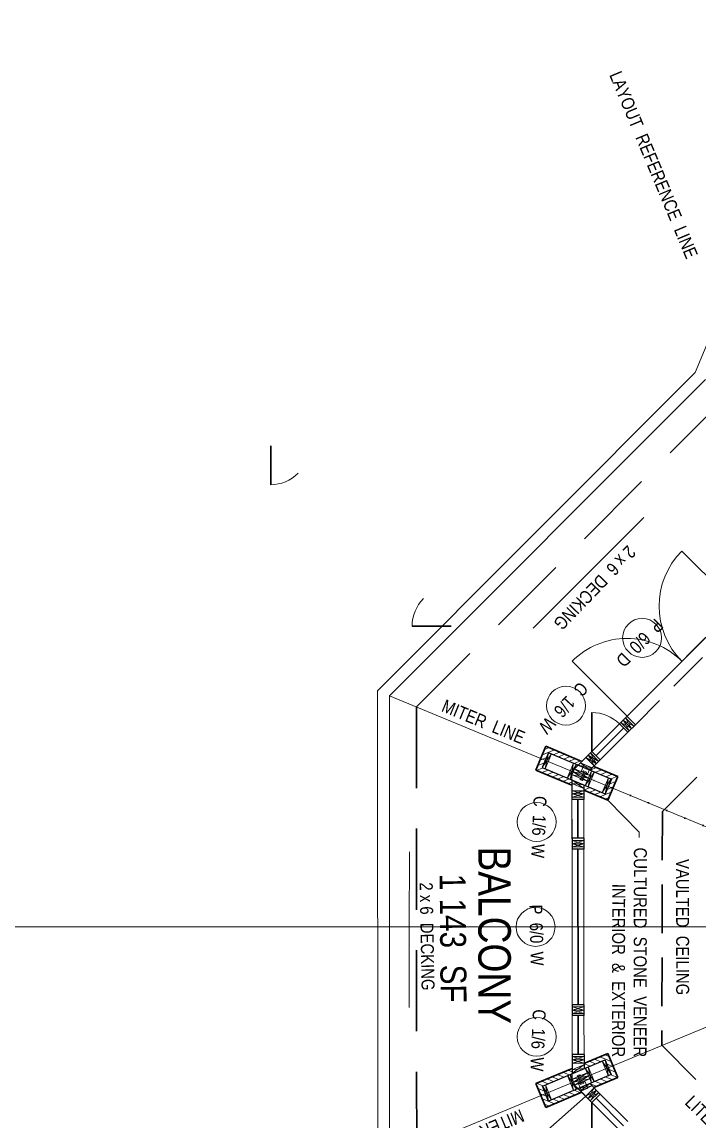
# Model space of a CAD drawing. Header units: inches. Extents: x -10188 to 9179, y -281 to 6710.
# Drawn here: x 2420 to 2734, y 1948 to 2456 of the extents above; entities that cross this region are included whole.
import ezdxf

# ---------------------------------------------------------------- set-up
doc = ezdxf.new("R2010")
doc.units = ezdxf.units.IN
doc.header["$MEASUREMENT"] = 0
for name, pattern in [('ACAD_ISO07W100', [3, 0, -3]), ('CENTER', [2, 1.25, -0.25, 0.25, -0.25]), ('HIDDEN', [0.375, 0.25, -0.125])]:
    doc.linetypes.add(name, pattern=pattern)
for name, color, linetype, lineweight in [('BALCONY', 7, 'Continuous', 9), ('DOORS', 7, 'Continuous', 30), ('FOUNDATION', 7, 'HIDDEN', 20), ('GRID', 1, 'CENTER', 20), ('LITE COVE', 7, 'HIDDEN', 30), ('MASONRY', 16, 'HIDDEN', 30), ('ROOF BEAMS', 3, 'HIDDEN', 30), ('ROOFLINE', 7, 'HIDDEN', 30), ('WALL FRAMING', 7, 'Continuous', 30), ('WINDOWS', 5, 'Continuous', 30)]:
    doc.layers.add(name, color=color, linetype=linetype, lineweight=lineweight)
for name, color, linetype in [('C-BLDG', 84, 'Continuous'), ('SOUTH_ELEVATION', 7, 'Continuous'), ('TEXT', 250, 'Continuous'), ('WALLS', 5, 'Continuous')]:
    doc.layers.add(name, color=color, linetype=linetype)
doc.styles.add('ARCHENTLTD', font='technical.ttf', dxfattribs={"height": 0.1875})
doc.dimstyles.new('ARCHENTLTD', dxfattribs={"dimscale": 0.05, "dimtxt": 0.1875, "dimasz": 3, "dimexe": 9, "dimexo": 1, "dimgap": 2.5, "dimtad": 0, "dimdec": 1, "dimzin": 1, "dimdsep": 46, "dimlunit": 4, "dimtxsty": 'ARCHENTLTD', "dimblk": 'ARCHTICK', "dimcen": 6, "dimclrd": 256, "dimclre": 256, "dimclrt": 256, "dimaunit": 1, "dimadec": 0, "dimazin": 0, "dimtfac": 1, "dimtdec": 1, "dimtofl": 0, "dimtmove": 1, "dimatfit": 3, "dimldrblk": 'ARCHTICK', "dimfxl": 1, "dimfrac": 2, "dimtolj": 1, "dimtzin": 0, "dimlwd": 9, "dimlwe": 9, "dimarcsym": 0})
pattern_1 = [(22.5, (-807.9023, 15405.8769), (-0.71753144, 1.73227412), [])]
pattern_2 = [(337.511455, (-805.2296, -11331.9209), (-0.7171851, -1.73241754), [])]

# ---------------------------------------------------------------- blocks, each defined once
blk = doc.blocks.new('_ArchTick')
at = {"color": 0, "linetype": 'ByBlock', "const_width": 0.15}
blk.add_lwpolyline([(-0.5, -0.5), (0.5, 0.5)], dxfattribs=at)

msp = doc.modelspace()

# ---------------------------------------------------------------- hatches: boundary and pattern name
at = {"layer": 'MASONRY', "lineweight": 9, "ltscale": 75}
h = msp.add_hatch(dxfattribs=at)
h.set_pattern_fill('ANSI31', color=256, scale=15, angle=337.5, style=0)
h.set_pattern_definition(pattern_1)
h.paths.add_polyline_path([(2677.86, 2112.12), (2679.58, 2113.84), (2662.94, 2120.85), (2658.33, 2109.77), (2675, 2102.83), (2675, 2105.27), (2661.27, 2110.98), (2664.15, 2117.9)])
h = msp.add_hatch(dxfattribs=at)
h.set_pattern_fill('ANSI31', color=256, scale=15, angle=337.5, style=0)
h.set_pattern_definition(pattern_1)
h.paths.add_polyline_path([(2685.1, 2111.59), (2683.38, 2109.87), (2693.21, 2105.73), (2691.79, 2102.31), (2693.87, 2101.45), (2696.15, 2106.93)])
h.paths.add_polyline_path([(2680.5, 2102.98), (2680.5, 2100.54), (2691.57, 2095.93), (2693.87, 2101.45), (2691.79, 2102.31), (2690.36, 2098.87)])
h = msp.add_hatch(dxfattribs=at)
h.set_pattern_fill('ANSI31', color=256, scale=15, angle=337.5, style=0)
h.set_pattern_definition(pattern_2)
h.paths.add_polyline_path([(2693.23, 1968.93), (2691.8, 1972.34), (2693.88, 1973.2), (2696.16, 1967.72), (2685.11, 1963.07), (2683.4, 1964.78)])
h.paths.add_polyline_path([(2691.58, 1978.72), (2693.88, 1973.2), (2691.8, 1972.34), (2690.37, 1975.78), (2680.51, 1971.68), (2680.51, 1974.11)])
h = msp.add_hatch(dxfattribs=at)
h.set_pattern_fill('ANSI31', color=256, scale=15, angle=337.5, style=0)
h.set_pattern_definition(pattern_2)
h.paths.add_polyline_path([(2677.87, 1962.53), (2679.59, 1960.81), (2662.96, 1953.8), (2658.34, 1964.88), (2675.01, 1971.82), (2675.01, 1969.39), (2661.29, 1963.67), (2664.17, 1956.75)])
at = {"layer": 'WALL FRAMING', "lineweight": 9, "ltscale": 150}
for points in [[(2681.24, 2110.42, 1), (2681.86, 2110.42, 1)], [(2679.93, 1963.51, -1), (2680.56, 1963.51, -1)]]:
    msp.add_hatch(color=256, dxfattribs=at).paths.add_polyline_path(points)

# ---------------------------------------------------------------- linework, layer by layer
at = {"layer": 'BALCONY', "color": 3, "linetype": 'ByBlock', "lineweight": 20, "ltscale": 50}
for p, q in [((2732.04, 2293.7), (2874.69, 2638.36)), ((2584.98, 2146.49), (2732.04, 2293.7)), ((2584.98, 2146.49), (2585.09, 1927.93))]:
    msp.add_line(p, q, dxfattribs=at)
at = {"layer": 'BALCONY', "lineweight": 20, "ltscale": 50}
for q in [(2736.7, 2290.58), (2590.59, 1930.21)]:
    msp.add_line((2590.48, 2144.22), q, dxfattribs=at)
at = {"layer": 'C-BLDG', "color": 7, "linetype": 'Continuous', "lineweight": 20, "ltscale": 25}
for centre, start, end in [((2535.57, 2259.85), 270.006, 315.006), ((2619.02, 2176.42), 135.006, 180.006), ((2684.2, 2118.49), 45.006, 90.006)]:
    msp.add_arc(centre, 18, start, end, dxfattribs=at)
at = {"layer": 'DOORS', "ltscale": 75}
for p, q in [((2751.35, 2185.69), (2725.86, 2211.15)), ((2675.01, 2160.17), (2700.46, 2134.75))]:
    msp.add_line(p, q, dxfattribs=at)
at = {"layer": 'DOORS', "lineweight": 20, "ltscale": 75}
msp.add_line((2751.35, 2185.69), (2700.46, 2134.75), dxfattribs=at)
at = {"layer": 'DOORS', "color": 7, "linetype": 'Continuous', "lineweight": 20, "ltscale": 7.5}
for centre in [(2707.44, 2171), (2672.21, 2139.64), (2658.65, 2085.85), (2658.14, 2037.32), (2658.65, 1986.46)]:
    msp.add_circle(centre, 9, dxfattribs=at)
at = {"layer": 'DOORS', "lineweight": 9, "ltscale": 75}
for centre, radius, start, end in [((2751.35, 2185.69), 36.03, 135.028, 225.028), ((2700.45, 2134.76), 35.97, 45.0184, 135.0279)]:
    msp.add_arc(centre, radius, start, end, dxfattribs=at)
at = {"layer": 'FOUNDATION', "color": 7, "linetype": 'Continuous', "lineweight": 9, "ltscale": 25}
for p, q in [((2590.48, 2144.22), (2660.6, 2115.22)), ((2590.59, 1930.21), (2660.67, 1959.29))]:
    msp.add_line(p, q, dxfattribs=at)
at = {"layer": 'GRID', "ltscale": 50}
for p, q in [((2675, 2109.26), (2776.77, 2211.13)), ((2675, 2109.26), (2675.07, 1965.26)), ((2675.07, 1965.26), (2776.89, 1863.53))]:
    msp.add_line(p, q, dxfattribs=at)
at = {"layer": 'GRID', "color": 2, "lineweight": 9, "ltscale": 75}
for p, q in [((2660.6, 2115.22), (3022.72, 1965.43)), ((3022.65, 2109.43), (2660.67, 1959.29))]:
    msp.add_line(p, q, dxfattribs=at)
at = {"layer": 'LITE COVE', "ltscale": 90}
for p, q in [((2716.85, 2090.71), (2806.53, 2180.47)), ((2716.85, 2090.71), (2716.53, 1982.66)), ((2716.53, 1982.66), (2806.4, 1892.09))]:
    msp.add_line(p, q, dxfattribs=at)
at = {"layer": 'LITE COVE', "color": 7, "linetype": 'ACAD_ISO07W100', "lineweight": 30, "ltscale": 3}
msp.add_line((2811.36, 2052.87), (2680.53, 2107.02), dxfattribs=at)
at = {"layer": 'MASONRY', "linetype": 'Continuous', "lineweight": 30, "ltscale": 1.5}
for p, q in [((2662.94, 2120.85), (2658.33, 2109.77)), ((2679.58, 2113.84), (2662.94, 2120.85)), ((2658.33, 2109.77), (2675, 2102.83)), ((2696.15, 2106.93), (2685.1, 2111.59)), ((2696.15, 2106.93), (2691.57, 2095.93)), ((2696.16, 1967.72), (2691.58, 1978.72)), ((2658.34, 1964.88), (2675.01, 1971.82)), ((2696.16, 1967.72), (2685.11, 1963.07)), ((2662.96, 1953.8), (2658.34, 1964.88)), ((2679.59, 1960.81), (2662.96, 1953.8))]:
    msp.add_line(p, q, dxfattribs=at)
at = {"layer": 'MASONRY', "linetype": 'Continuous', "ltscale": 1.5}
for p, q in [((2680.5, 2100.54), (2691.57, 2095.93)), ((2680.51, 1974.11), (2691.58, 1978.72))]:
    msp.add_line(p, q, dxfattribs=at)
at = {"layer": 'ROOF BEAMS', "lineweight": 20, "ltscale": 75}
msp.add_line((2755.24, 2181.8), (2704.35, 2130.86), dxfattribs=at)
at = {"layer": 'ROOFLINE', "linetype": 'HIDDEN', "ltscale": 150}
for p, q in [((2746.98, 2283.18), (2602.98, 2139.05)), ((2603.03, 2139.03), (2603.13, 1935.42))]:
    msp.add_line(p, q, dxfattribs=at)
at = {"layer": 'SOUTH_ELEVATION', "color": 6, "lineweight": 9, "ltscale": 25}
msp.add_line((-2038.39, 2037.34), (9178.82, 2037.34), dxfattribs=at)
at = {"layer": 'WALL FRAMING', "lineweight": 20, "ltscale": 50}
for p, q in [((2701.53, 2128.03), (2697.63, 2131.93)), ((2702.59, 2129.09), (2698.69, 2132.99)), ((2703.65, 2130.15), (2699.75, 2134.05)), ((2685.27, 2111.76), (2681.37, 2115.66)), ((2686.33, 2112.82), (2682.43, 2116.72)), ((2687.39, 2113.88), (2683.49, 2117.78)), ((2680.5, 2100.32), (2675.02, 2100.32)), ((2680.5, 2098.82), (2675.02, 2098.82)), ((2680.5, 2097.32), (2675.02, 2097.32)), ((2680.51, 2077.32), (2675.03, 2077.32)), ((2680.51, 2075.82), (2675.03, 2075.82)), ((2680.51, 2074.32), (2675.03, 2074.32)), ((2680.55, 2000.32), (2675.06, 2000.32)), ((2680.55, 1998.82), (2675.06, 1998.82)), ((2680.55, 1997.32), (2675.05, 1997.32)), ((2680.56, 1977.32), (2675.07, 1977.32)), ((2680.56, 1975.82), (2675.07, 1975.82)), ((2680.56, 1974.32), (2675.07, 1974.32)), ((2685.25, 1962.86), (2681.36, 1958.97)), ((2686.31, 1961.8), (2682.42, 1957.91)), ((2687.37, 1960.74), (2683.48, 1956.85))]:
    msp.add_line(p, q, dxfattribs=at)
at = {"layer": 'WALL FRAMING', "lineweight": 9, "ltscale": 150}
for p, q in [((2702.59, 2129.09), (2697.64, 2131.92)), ((2703.65, 2130.15), (2698.69, 2132.99)), ((2698.69, 2132.99), (2701.53, 2128.03)), ((2699.76, 2134.04), (2702.59, 2129.09)), ((2665.53, 2117.31), (2661.27, 2110.98)), ((2662.66, 2110.4), (2664.15, 2117.9)), ((2686.33, 2112.82), (2681.37, 2115.66)), ((2687.39, 2113.88), (2682.43, 2116.72)), ((2682.43, 2116.72), (2685.27, 2111.76)), ((2683.5, 2117.77), (2686.33, 2112.82)), ((2677.06, 2112.51), (2672.8, 2106.18)), ((2675.66, 2113.05), (2674.18, 2105.56)), ((2676.18, 2110.39), (2682.53, 2106.14)), ((2677.85, 2112.11), (2684.41, 2110.9)), ((2683.33, 2109.82), (2678.91, 2113.23)), ((2680.69, 2112.38), (2679.31, 2109.16)), ((2683.58, 2111.19), (2680.69, 2112.38)), ((2683.58, 2111.19), (2682.19, 2107.96)), ((2675, 2105.27), (2680.51, 2101.36)), ((2675.03, 2107.62), (2682.53, 2106.14)), ((2681.96, 2104.76), (2675.6, 2109.01)), ((2675.6, 2109.01), (2683.11, 2107.53)), ((2678.85, 2106.04), (2678.66, 2105.58)), ((2680.49, 2108.91), (2678.96, 2105.33)), ((2679.65, 2105.04), (2678.96, 2105.33)), ((2682.27, 2108.15), (2679.4, 2109.38)), ((2681.18, 2108.62), (2679.65, 2105.04)), ((2680.24, 2105.47), (2680.04, 2105.01)), ((2680.09, 2109.07), (2680.3, 2109.54)), ((2681.77, 2108.91), (2680.3, 2109.54)), ((2685.38, 2108.99), (2681.14, 2102.71)), ((2681.57, 2108.43), (2681.77, 2108.91)), ((2683.97, 2109.52), (2682.53, 2102.13)), ((2693.14, 2105.76), (2688.97, 2099.45)), ((2691.83, 2106.31), (2690.36, 2098.87)), ((2675, 2103.64), (2680.5, 2102.98)), ((2675.02, 2100.32), (2680.5, 2098.82)), ((2675.02, 2098.82), (2680.5, 2100.32)), ((2680.5, 2098.82), (2675.02, 2097.32)), ((2680.5, 2097.32), (2675.02, 2098.82)), ((2680.51, 2077.32), (2675.03, 2075.82)), ((2675.03, 2077.32), (2680.51, 2075.82)), ((2675.03, 2075.82), (2680.51, 2074.32)), ((2680.51, 2075.82), (2675.03, 2074.32)), ((2680.55, 2000.32), (2675.05, 1998.82)), ((2675.05, 1998.82), (2680.55, 1997.32)), ((2680.55, 1998.82), (2675.05, 1997.32)), ((2675.06, 2000.32), (2680.55, 1998.82)), ((2674.99, 1969.53), (2680.49, 1973.45)), ((2675.07, 1977.32), (2680.56, 1975.82)), ((2675.07, 1975.82), (2680.56, 1977.32)), ((2680.56, 1975.82), (2675.07, 1974.32)), ((2680.56, 1974.32), (2675.07, 1975.82)), ((2684.01, 1965.17), (2682.55, 1972.56)), ((2693.23, 1968.93), (2688.99, 1975.2)), ((2690.37, 1975.78), (2691.84, 1968.35)), ((2677.12, 1962.2), (2672.86, 1968.52)), ((2675.73, 1961.66), (2674.23, 1969.15)), ((2674.99, 1971.15), (2680.49, 1971.82)), ((2675.15, 1966.92), (2682.66, 1968.4)), ((2682.08, 1969.8), (2675.73, 1965.53)), ((2676.31, 1964.15), (2682.61, 1968.39)), ((2677.53, 1967.91), (2677.33, 1968.37)), ((2678.32, 1968.91), (2677.63, 1968.61)), ((2679.18, 1965.04), (2677.63, 1968.61)), ((2679.86, 1965.34), (2678.32, 1968.91)), ((2678.92, 1968.48), (2678.72, 1968.94)), ((2685.41, 1965.7), (2681.17, 1971.98)), ((2665.55, 1957.34), (2661.29, 1963.67)), ((2662.67, 1964.25), (2664.17, 1956.75)), ((2675.73, 1965.53), (2683.23, 1967.03)), ((2677.82, 1962.54), (2684.38, 1963.76)), ((2679.38, 1961.57), (2677.99, 1964.79)), ((2680.96, 1965.81), (2678.09, 1964.57)), ((2678.78, 1964.89), (2678.98, 1964.41)), ((2683.3, 1964.85), (2678.88, 1961.42)), ((2680.46, 1965.05), (2678.98, 1964.41)), ((2682.27, 1962.77), (2679.38, 1961.57)), ((2680.25, 1965.52), (2680.46, 1965.05)), ((2682.27, 1962.77), (2680.88, 1965.99)), ((2685.25, 1962.86), (2682.42, 1957.91)), ((2681.36, 1958.97), (2686.31, 1961.8)), ((2682.42, 1957.91), (2687.37, 1960.74)), ((2686.31, 1961.8), (2683.49, 1956.85))]:
    msp.add_line(p, q, dxfattribs=at)
at = {"layer": 'WALL FRAMING', "lineweight": 20, "ltscale": 1.5}
for p, q in [((2665.54, 2117.32), (2662.66, 2110.4)), ((2675.68, 2113.1), (2672.8, 2106.18)), ((2677.06, 2112.52), (2674.19, 2105.6)), ((2684.41, 2110.9), (2678.91, 2113.23)), ((2683.99, 2109.57), (2681.14, 2102.71)), ((2685.38, 2108.99), (2682.53, 2102.13)), ((2691.83, 2106.31), (2688.97, 2099.45)), ((2675, 2103.64), (2680.51, 2101.36)), ((2674.99, 1971.15), (2680.49, 1973.45)), ((2685.41, 1965.7), (2682.55, 1972.56)), ((2691.84, 1968.35), (2688.99, 1975.2)), ((2675.74, 1961.61), (2672.86, 1968.52)), ((2677.13, 1962.19), (2674.24, 1969.1)), ((2684.03, 1965.13), (2681.17, 1971.98)), ((2665.55, 1957.33), (2662.67, 1964.25)), ((2684.38, 1963.76), (2678.88, 1961.42))]:
    msp.add_line(p, q, dxfattribs=at)
at = {"layer": 'WALL FRAMING', "lineweight": 20, "ltscale": 150}
for p, q in [((2676.18, 2110.39), (2683.11, 2107.53)), ((2675.03, 2107.62), (2681.96, 2104.76)), ((2675.6, 2109.01), (2682.53, 2106.14)), ((2680.04, 2105.01), (2678.66, 2105.58)), ((2675.15, 1966.92), (2682.08, 1969.8)), ((2675.73, 1965.53), (2682.65, 1968.41)), ((2678.72, 1968.94), (2677.33, 1968.37)), ((2676.31, 1964.15), (2683.23, 1967.03))]:
    msp.add_line(p, q, dxfattribs=at)
at = {"layer": 'WALLS', "color": 4, "ltscale": 50}
for p, q in [((2700.82, 2127.32), (2696.92, 2131.22)), ((2704.35, 2130.86), (2700.45, 2134.76)), ((2700.82, 2127.32), (2704.35, 2130.86)), ((2688.1, 2114.59), (2684.2, 2118.49)), ((2683.33, 2109.82), (2688.1, 2114.59)), ((2680.5, 2102.98), (2680.5, 2096.32)), ((2680.5, 2096.32), (2675.02, 2096.32)), ((2680.51, 2078.32), (2675.03, 2078.32)), ((2680.51, 2078.32), (2680.52, 2073.32)), ((2680.52, 2073.32), (2675.03, 2073.32)), ((2680.55, 2001.32), (2675.06, 2001.32)), ((2680.55, 2001.32), (2680.55, 1996.32)), ((2680.55, 1996.32), (2675.05, 1996.32)), ((2680.56, 1978.32), (2675.06, 1978.32)), ((2680.56, 1978.32), (2680.56, 1971.7)), ((2683.3, 1964.81), (2688.08, 1960.03)), ((2688.08, 1960.03), (2684.19, 1956.14))]:
    msp.add_line(p, q, dxfattribs=at)
at = {"layer": 'WALLS', "color": 4, "ltscale": 75}
for p, q in [((2700.46, 2134.75), (2696.93, 2131.21)), ((2684.21, 2118.48), (2677.86, 2112.12)), ((2675, 2105.27), (2675, 2096.32)), ((2675.01, 2078.32), (2675.02, 2073.32)), ((2675.05, 2001.32), (2675.05, 1996.32)), ((2675.06, 1978.32), (2675.07, 1969.41)), ((2677.82, 1962.51), (2684.19, 1956.14))]:
    msp.add_line(p, q, dxfattribs=at)
at = {"layer": 'WALLS', "color": 4, "lineweight": 20, "ltscale": 50}
for p, q in [((2688.1, 2114.59), (2700.82, 2127.32)), ((2680.5, 2096.32), (2680.51, 2078.32)), ((2680.52, 2073.32), (2680.55, 2001.32)), ((2680.55, 1996.32), (2680.56, 1978.32))]:
    msp.add_line(p, q, dxfattribs=at)
at = {"layer": 'WALLS', "color": 7, "ltscale": 1.5}
for p, q in [((2664.15, 2117.9), (2661.27, 2110.98)), ((2693.19, 2105.67), (2664.15, 2117.9)), ((2661.27, 2110.98), (2690.36, 2098.87)), ((2693.21, 2105.73), (2690.36, 2098.87)), ((2661.29, 1963.67), (2690.37, 1975.78)), ((2693.23, 1968.93), (2690.37, 1975.78)), ((2693.2, 1968.99), (2664.17, 1956.75)), ((2664.17, 1956.75), (2661.29, 1963.67))]:
    msp.add_line(p, q, dxfattribs=at)
at = {"layer": 'WALLS', "color": 4, "lineweight": 20, "ltscale": 75}
for p, q in [((2675, 2096.32), (2675.01, 2078.32)), ((2675.02, 2073.32), (2675.05, 2001.32)), ((2675.05, 1996.32), (2675.06, 1978.32))]:
    msp.add_line(p, q, dxfattribs=at)
at = {"layer": 'WALLS', "color": 4, "lineweight": 9, "ltscale": 50}
msp.add_line((2688.08, 1960.03), (2700.82, 1947.31), dxfattribs=at)
at = {"layer": 'WINDOWS', "ltscale": 75}
for p, q in [((2535.57, 2259.85), (2535.57, 2241.85)), ((2601.02, 2176.42), (2619.02, 2176.42)), ((2684.19, 2136.49), (2684.2, 2118.49)), ((2698.87, 2129.27), (2686.15, 2116.54)), ((2677.76, 2096.32), (2677.77, 2078.32)), ((2677.77, 2073.32), (2677.8, 2001.32)), ((2677.81, 1996.32), (2677.81, 1978.32)), ((2686.14, 1958.09), (2698.87, 1945.36)), ((2684.19, 1956.14), (2684.19, 1938.14))]:
    msp.add_line(p, q, dxfattribs=at)

# ---------------------------------------------------------------- texts
at = {"layer": 'DOORS', "color": 7, "linetype": 'Continuous', "lineweight": 30, "ltscale": 1.5, "char_height": 6, "style": 'ARCHENTLTD'}
for s, insert, attachment_point, rotation in [('LAYOUT  REFERENCE  LINE\\P{\\H1.999x;  }', (2697.67, 2433.77), 1, 292.6724), ('2 x 6  DECKING\\P{\\H1.999x;  }', (2670.33, 2174.07), 3, 226.0314), ('P  6/0  D\\P{\\H1.999x;  }', (2699.17, 2156.93), 3, 225.8792), ('C  1/6  W\\P{\\H1.999x;  }', (2663.48, 2126.08), 3, 227.0241), ('MITER  LINE\\P{\\H1.999x;  }', (2653.88, 2127.27), 3, 337.5251), ('C  1/6  W\\P{\\H1.999x;  }', (2662.11, 2069.1), 3, 267.6883), ('CULTURED  STONE  VENEER\\PINTERIOR  &  EXTERIOR\\P{\\H1.999x;  }', (2709.49, 1977.05), 3, 269.9091), ('2 x 6  DECKING\\P{\\H1.999x;  }', (2611.42, 2007.95), 3, 271.0314), ('P  6/0  W\\P{\\H1.999x;  }', (2661.92, 2019.48), 3, 271.3486), ('C  1/6  W\\P{\\H1.999x;  }', (2661.74, 1970.43), 3, 267.6883), ('MITER  LINE\\P{\\H1.999x;  }', (2653.51, 1947.64), 1, 202.4818)]:
    msp.add_mtext(s, dxfattribs=dict(at, insert=insert, attachment_point=attachment_point, rotation=rotation))
at = {"layer": 'TEXT', "linetype": 'Continuous', "width": 271, "attachment_point": 1, "style": 'ARCHENTLTD'}
for s, insert, char_height, rotation in [('   \\P  BALCONY', (2671.68, 2084.07), 15, 270), ('1 143  SF', (2625.74, 2061.96), 12, 270.4625)]:
    msp.add_mtext(s, dxfattribs=dict(at, insert=insert, char_height=char_height, rotation=rotation))
at = {"layer": 'TEXT', "color": 7, "linetype": 'Continuous', "lineweight": 30, "ltscale": 1.5, "insert": (2706.15, 2037.22), "char_height": 6, "attachment_point": 5, "rotation": 270.0192, "style": 'ARCHENTLTD'}
msp.add_mtext('VAULTED  CEILING\\P\\P\\P\\P  ', dxfattribs=at)
at = {"layer": 'TEXT', "color": 7, "linetype": 'Continuous', "lineweight": 9, "insert": (2784.86, 1906.7), "char_height": 6, "attachment_point": 3, "rotation": 315.306, "style": 'ARCHENTLTD'}
msp.add_mtext('LITE  COVE @ 7\'- 2 1/2"\\P\\P  ', dxfattribs=at)

# ---------------------------------------------------------------- leaders
at = {"layer": 'FOUNDATION', "color": 7, "linetype": 'Continuous', "lineweight": 9, "ltscale": 25}
for points in [[(2708.21, 2226.7), (2682.6, 2201.12)], [(2656.99, 2175.55), (2682.6, 2201.12)], [(2599.78, 2072.03), (2599.72, 2036.25)], [(2599.69, 2000.06), (2599.72, 2036.25)], [(2681.21, 1958.84), (2627.08, 1911.03)]]:
    msp.add_leader(points, dimstyle='ARCHENTLTD', override={"dimgap": 1, "dimtad": 0}, dxfattribs=at)
at = {"layer": 'TEXT', "color": 7, "linetype": 'Continuous', "lineweight": 9, "ltscale": 25}
msp.add_leader([(2691.57, 2095.93), (2706.15, 2081.2), (2706.13, 2078.7)], dimstyle='ARCHENTLTD', override={"dimgap": 1, "dimtad": 0}, dxfattribs=at)

doc.saveas('drawing.dxf')
